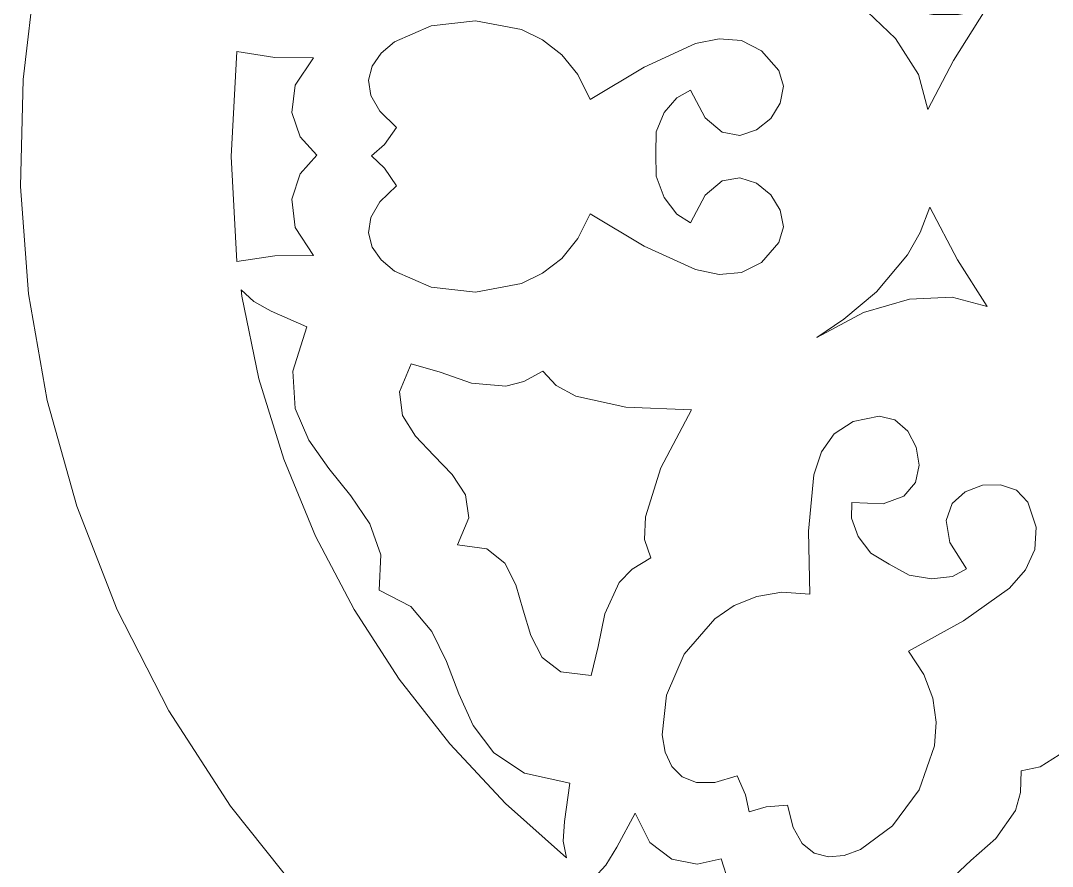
# Model space of a CAD drawing. Header units: millimetres. Extents: x -177 to 176, y -151 to 151.
# Drawn here: x -175.33 to -140.76, y -136.51 to -108.2 of the extents above; entities that cross this region are included whole.
import ezdxf

# ---------------------------------------------------------------- set-up
doc = ezdxf.new("R2010")
doc.units = ezdxf.units.MM
doc.header["$MEASUREMENT"] = 0
doc.layers.add('layer 1', color=7, linetype='Continuous')

msp = doc.modelspace()

# ---------------------------------------------------------------- linework, layer by layer
at = {"layer": 'layer 1', "color": 1, "lineweight": 9}
for points, knots in [([(-119.6894, -144.8774), (-119.6894, -144.8774), (-123.0697, -146.6079), (-123.0697, -146.6079), (-123.0697, -146.6079), (-123.0697, -146.6079), (-126.5404, -147.9629), (-126.5404, -147.9629), (-126.5404, -147.9629), (-126.5404, -147.9629), (-130.0762, -148.9488), (-130.0762, -148.9488), (-130.0762, -148.9488), (-130.0762, -148.9488), (-133.6514, -149.5725), (-133.6514, -149.5725), (-133.6514, -149.5725), (-133.6514, -149.5725), (-137.2407, -149.8411), (-137.2407, -149.8411), (-137.2407, -149.8411), (-137.2407, -149.8411), (-140.8183, -149.7614), (-140.8183, -149.7614), (-140.8183, -149.7614), (-140.8183, -149.7614), (-144.3591, -149.3399), (-144.3591, -149.3399), (-144.3591, -149.3399), (-144.3591, -149.3399), (-147.8375, -148.5835), (-147.8375, -148.5835), (-147.8375, -148.5835), (-147.8375, -148.5835), (-151.2281, -147.4994), (-151.2281, -147.4994), (-151.2281, -147.4994), (-151.2281, -147.4994), (-154.5052, -146.0941), (-154.5052, -146.0941), (-154.5052, -146.0941), (-154.5052, -146.0941), (-157.6436, -144.3744), (-157.6436, -144.3744), (-157.6436, -144.3744), (-157.6436, -144.3744), (-160.6177, -142.3472), (-160.6177, -142.3472), (-160.6177, -142.3472), (-160.6177, -142.3472), (-163.402, -140.0195), (-163.402, -140.0195), (-163.402, -140.0195), (-163.402, -140.0195), (-165.9714, -137.3979), (-165.9714, -137.3979), (-165.9714, -137.3979), (-165.9714, -137.3979), (-168.2997, -134.4892), (-168.2997, -134.4892), (-168.2997, -134.4892), (-168.2997, -134.4892), (-170.3619, -131.3004), (-170.3619, -131.3004), (-170.3619, -131.3004), (-170.3619, -131.3004), (-172.0925, -127.92), (-172.0925, -127.92), (-172.0925, -127.92), (-172.0925, -127.92), (-173.4473, -124.4491), (-173.4473, -124.4491), (-173.4473, -124.4491), (-173.4473, -124.4491), (-174.4333, -120.9133), (-174.4333, -120.9133), (-174.4333, -120.9133), (-174.4333, -120.9133), (-175.0571, -117.3383), (-175.0571, -117.3383), (-175.0571, -117.3383), (-175.0571, -117.3383), (-175.3258, -113.749), (-175.3258, -113.749), (-175.3258, -113.749), (-175.3258, -113.749), (-175.2459, -110.1712), (-175.2459, -110.1712), (-175.2459, -110.1712), (-175.2459, -110.1712), (-174.8244, -106.6304), (-174.8244, -106.6304), (-174.8244, -106.6304), (-174.8244, -106.6304), (-174.0683, -103.1522), (-174.0683, -103.1522), (-174.0683, -103.1522), (-174.0683, -103.1522), (-172.984, -99.7615), (-172.984, -99.7615), (-172.984, -99.7615), (-172.984, -99.7615), (-171.5786, -96.4844), (-171.5786, -96.4844), (-171.5786, -96.4844), (-171.5786, -96.4844), (-169.8591, -93.346), (-169.8591, -93.346), (-169.8591, -93.346), (-169.8591, -93.346), (-167.8317, -90.372), (-167.8317, -90.372), (-167.8317, -90.372), (-167.8317, -90.372), (-165.5041, -87.5876), (-165.5041, -87.5876), (-165.5041, -87.5876), (-165.5041, -87.5876), (-162.8824, -85.0184), (-162.8824, -85.0184), (-162.8824, -85.0184), (-162.8824, -85.0184), (-159.9738, -82.69), (-159.9738, -82.69), (-159.9738, -82.69), (-159.9738, -82.69), (-156.7848, -80.6279), (-156.7848, -80.6279), (-156.7848, -80.6279), (-156.7848, -80.6279), (-153.4044, -78.8973), (-153.4044, -78.8973), (-153.4044, -78.8973), (-153.4044, -78.8973), (-149.9338, -77.5423), (-149.9338, -77.5423), (-149.9338, -77.5423), (-149.9338, -77.5423), (-146.398, -76.5565), (-146.398, -76.5565), (-146.398, -76.5565), (-146.398, -76.5565), (-142.8228, -75.9325), (-142.8228, -75.9325), (-142.8228, -75.9325), (-142.8228, -75.9325), (-139.2336, -75.6639), (-139.2336, -75.6639), (-139.2336, -75.6639), (-139.2336, -75.6639), (-135.656, -75.7439), (-135.656, -75.7439), (-135.656, -75.7439), (-135.656, -75.7439), (-132.115, -76.1652), (-132.115, -76.1652), (-132.115, -76.1652), (-132.115, -76.1652), (-128.6367, -76.9214), (-128.6367, -76.9214), (-128.6367, -76.9214), (-128.6367, -76.9214), (-125.2461, -78.0057), (-125.2461, -78.0057), (-125.2461, -78.0057), (-125.2461, -78.0057), (-121.969, -79.4112), (-121.969, -79.4112), (-121.969, -79.4112), (-121.969, -79.4112), (-118.8306, -81.1306), (-118.8306, -81.1306), (-118.8306, -81.1306), (-118.8306, -81.1306), (-115.8564, -83.1578), (-115.8564, -83.1578), (-115.8564, -83.1578), (-115.8564, -83.1578), (-113.0723, -85.4857), (-113.0723, -85.4857), (-113.0723, -85.4857), (-113.0723, -85.4857), (-110.5031, -88.1072), (-110.5031, -88.1072), (-110.5031, -88.1072), (-110.5031, -88.1072), (-108.1744, -91.016), (-108.1744, -91.016), (-108.1744, -91.016), (-108.1744, -91.016), (-106.1122, -94.2048), (-106.1122, -94.2048), (-106.1122, -94.2048), (-106.1122, -94.2048), (-104.3816, -97.5852), (-104.3816, -97.5852), (-104.3816, -97.5852), (-104.3816, -97.5852), (-103.0269, -101.0559), (-103.0269, -101.0559), (-103.0269, -101.0559), (-103.0269, -101.0559), (-102.0408, -104.5917), (-102.0408, -104.5917), (-102.0408, -104.5917), (-102.0408, -104.5917), (-101.4171, -108.1669), (-101.4171, -108.1669), (-101.4171, -108.1669), (-101.4171, -108.1669), (-101.1485, -111.7559), (-101.1485, -111.7559), (-101.1485, -111.7559), (-101.1485, -111.7559), (-101.2283, -115.3338), (-101.2283, -115.3338), (-101.2283, -115.3338), (-101.2283, -115.3338), (-101.6498, -118.8746), (-101.6498, -118.8746), (-101.6498, -118.8746), (-101.6498, -118.8746), (-102.406, -122.3528), (-102.406, -122.3528), (-102.406, -122.3528), (-102.406, -122.3528), (-103.4902, -125.7435), (-103.4902, -125.7435), (-103.4902, -125.7435), (-103.4902, -125.7435), (-104.8955, -129.0206), (-104.8955, -129.0206), (-104.8955, -129.0206), (-104.8955, -129.0206), (-106.6151, -132.1592), (-106.6151, -132.1592), (-106.6151, -132.1592), (-106.6151, -132.1592), (-108.6423, -135.1332), (-108.6423, -135.1332), (-108.6423, -135.1332), (-108.6423, -135.1332), (-110.9702, -137.9176), (-110.9702, -137.9176), (-110.9702, -137.9176), (-110.9702, -137.9176), (-113.5919, -140.4867), (-113.5919, -140.4867), (-113.5919, -140.4867), (-113.5919, -140.4867), (-116.5005, -142.8151), (-116.5005, -142.8151), (-116.5005, -142.8151), (-116.5005, -142.8151), (-119.6894, -144.8774), (-119.6894, -144.8774), (-119.6894, -144.8774), (-119.6894, -144.8774), (-119.6894, -144.8774), (-119.6894, -144.8774)], [0, 0, 0, 0, 0.0151515, 0.0151515, 0.0151515, 0.0151515, 0.030303, 0.030303, 0.030303, 0.030303, 0.0454545, 0.0454545, 0.0454545, 0.0454545, 0.0606061, 0.0606061, 0.0606061, 0.0606061, 0.0757576, 0.0757576, 0.0757576, 0.0757576, 0.0909091, 0.0909091, 0.0909091, 0.0909091, 0.1060606, 0.1060606, 0.1060606, 0.1060606, 0.1212121, 0.1212121, 0.1212121, 0.1212121, 0.1363636, 0.1363636, 0.1363636, 0.1363636, 0.1515152, 0.1515152, 0.1515152, 0.1515152, 0.1666667, 0.1666667, 0.1666667, 0.1666667, 0.1818182, 0.1818182, 0.1818182, 0.1818182, 0.1969697, 0.1969697, 0.1969697, 0.1969697, 0.2121212, 0.2121212, 0.2121212, 0.2121212, 0.2272727, 0.2272727, 0.2272727, 0.2272727, 0.2424242, 0.2424242, 0.2424242, 0.2424242, 0.2575758, 0.2575758, 0.2575758, 0.2575758, 0.2727273, 0.2727273, 0.2727273, 0.2727273, 0.2878788, 0.2878788, 0.2878788, 0.2878788, 0.3030303, 0.3030303, 0.3030303, 0.3030303, 0.3181818, 0.3181818, 0.3181818, 0.3181818, 0.3333333, 0.3333333, 0.3333333, 0.3333333, 0.3484848, 0.3484848, 0.3484848, 0.3484848, 0.3636364, 0.3636364, 0.3636364, 0.3636364, 0.3787879, 0.3787879, 0.3787879, 0.3787879, 0.3939394, 0.3939394, 0.3939394, 0.3939394, 0.4090909, 0.4090909, 0.4090909, 0.4090909, 0.4242424, 0.4242424, 0.4242424, 0.4242424, 0.4393939, 0.4393939, 0.4393939, 0.4393939, 0.4545455, 0.4545455, 0.4545455, 0.4545455, 0.469697, 0.469697, 0.469697, 0.469697, 0.4848485, 0.4848485, 0.4848485, 0.4848485, 0.5, 0.5, 0.5, 0.5, 0.5151515, 0.5151515, 0.5151515, 0.5151515, 0.530303, 0.530303, 0.530303, 0.530303, 0.5454545, 0.5454545, 0.5454545, 0.5454545, 0.5606061, 0.5606061, 0.5606061, 0.5606061, 0.5757576, 0.5757576, 0.5757576, 0.5757576, 0.5909091, 0.5909091, 0.5909091, 0.5909091, 0.6060606, 0.6060606, 0.6060606, 0.6060606, 0.6212121, 0.6212121, 0.6212121, 0.6212121, 0.6363636, 0.6363636, 0.6363636, 0.6363636, 0.6515152, 0.6515152, 0.6515152, 0.6515152, 0.6666667, 0.6666667, 0.6666667, 0.6666667, 0.6818182, 0.6818182, 0.6818182, 0.6818182, 0.6969697, 0.6969697, 0.6969697, 0.6969697, 0.7121212, 0.7121212, 0.7121212, 0.7121212, 0.7272727, 0.7272727, 0.7272727, 0.7272727, 0.7424242, 0.7424242, 0.7424242, 0.7424242, 0.7575758, 0.7575758, 0.7575758, 0.7575758, 0.7727273, 0.7727273, 0.7727273, 0.7727273, 0.7878788, 0.7878788, 0.7878788, 0.7878788, 0.8030303, 0.8030303, 0.8030303, 0.8030303, 0.8181818, 0.8181818, 0.8181818, 0.8181818, 0.8333333, 0.8333333, 0.8333333, 0.8333333, 0.8484848, 0.8484848, 0.8484848, 0.8484848, 0.8636364, 0.8636364, 0.8636364, 0.8636364, 0.8787879, 0.8787879, 0.8787879, 0.8787879, 0.8939394, 0.8939394, 0.8939394, 0.8939394, 0.9090909, 0.9090909, 0.9090909, 0.9090909, 0.9242424, 0.9242424, 0.9242424, 0.9242424, 0.9393939, 0.9393939, 0.9393939, 0.9393939, 0.9545455, 0.9545455, 0.9545455, 0.9545455, 0.969697, 0.969697, 0.969697, 0.969697, 1, 1, 1, 1]), ([(-144.0726, -109.5312), (-144.0726, -109.5312), (-143.013, -107.8425), (-143.013, -107.8425), (-143.013, -107.8425), (-143.013, -107.8425), (-143.9057, -107.9874), (-143.9057, -107.9874), (-143.9057, -107.9874), (-143.9057, -107.9874), (-144.7706, -107.9956), (-144.7706, -107.9956), (-144.7706, -107.9956), (-144.7706, -107.9956), (-146.3681, -107.7143), (-146.3681, -107.7143), (-146.3681, -107.7143), (-146.3681, -107.7143), (-147.7061, -107.2249), (-147.7061, -107.2249), (-147.7061, -107.2249), (-147.7061, -107.2249), (-148.6847, -106.7528), (-148.6847, -106.7528), (-148.6847, -106.7528), (-148.6847, -106.7528), (-147.1845, -107.6799), (-147.1845, -107.6799), (-147.1845, -107.6799), (-147.1845, -107.6799), (-146.018, -108.7943), (-146.018, -108.7943), (-146.018, -108.7943), (-146.018, -108.7943), (-145.2479, -109.9933), (-145.2479, -109.9933), (-145.2479, -109.9933), (-145.2479, -109.9933), (-144.9365, -111.1737), (-144.9365, -111.1737), (-144.9365, -111.1737), (-144.9365, -111.1737), (-144.0726, -109.5312), (-144.0726, -109.5312), (-144.0726, -109.5312), (-144.0726, -109.5312), (-144.0726, -109.5312), (-144.0726, -109.5312)], [0, 0, 0, 0, 0.0769231, 0.0769231, 0.0769231, 0.0769231, 0.1538462, 0.1538462, 0.1538462, 0.1538462, 0.2307692, 0.2307692, 0.2307692, 0.2307692, 0.3076923, 0.3076923, 0.3076923, 0.3076923, 0.3846154, 0.3846154, 0.3846154, 0.3846154, 0.4615385, 0.4615385, 0.4615385, 0.4615385, 0.5384615, 0.5384615, 0.5384615, 0.5384615, 0.6153846, 0.6153846, 0.6153846, 0.6153846, 0.6923077, 0.6923077, 0.6923077, 0.6923077, 0.7692308, 0.7692308, 0.7692308, 0.7692308, 0.8461538, 0.8461538, 0.8461538, 0.8461538, 1, 1, 1, 1]), ([(-154.042, -112.6438), (-154.042, -112.6438), (-154.0306, -111.9182), (-154.0306, -111.9182), (-154.0306, -111.9182), (-154.0306, -111.9182), (-153.7617, -111.2713), (-153.7617, -111.2713), (-153.7617, -111.2713), (-153.7617, -111.2713), (-153.3422, -110.7817), (-153.3422, -110.7817), (-153.3422, -110.7817), (-153.3422, -110.7817), (-152.8794, -110.5278), (-152.8794, -110.5278), (-152.8794, -110.5278), (-152.8794, -110.5278), (-152.3964, -111.4535), (-152.3964, -111.4535), (-152.3964, -111.4535), (-152.3964, -111.4535), (-151.8278, -111.9292), (-151.8278, -111.9292), (-151.8278, -111.9292), (-151.8278, -111.9292), (-151.2326, -112.0364), (-151.2326, -112.0364), (-151.2326, -112.0364), (-151.2326, -112.0364), (-150.6697, -111.8552), (-150.6697, -111.8552), (-150.6697, -111.8552), (-150.6697, -111.8552), (-150.1982, -111.4673), (-150.1982, -111.4673), (-150.1982, -111.4673), (-150.1982, -111.4673), (-149.8769, -110.9527), (-149.8769, -110.9527), (-149.8769, -110.9527), (-149.8769, -110.9527), (-149.7648, -110.3928), (-149.7648, -110.3928), (-149.7648, -110.3928), (-149.7648, -110.3928), (-149.9207, -109.8677), (-149.9207, -109.8677), (-149.9207, -109.8677), (-149.9207, -109.8677), (-150.5097, -109.2033), (-150.5097, -109.2033), (-150.5097, -109.2033), (-150.5097, -109.2033), (-151.181, -108.8644), (-151.181, -108.8644), (-151.181, -108.8644), (-151.181, -108.8644), (-151.9223, -108.8002), (-151.9223, -108.8002), (-151.9223, -108.8002), (-151.9223, -108.8002), (-152.7209, -108.9605), (-152.7209, -108.9605), (-152.7209, -108.9605), (-152.7209, -108.9605), (-154.4408, -109.7514), (-154.4408, -109.7514), (-154.4408, -109.7514), (-154.4408, -109.7514), (-156.2418, -110.8338), (-156.2418, -110.8338), (-156.2418, -110.8338), (-156.2418, -110.8338), (-156.6568, -109.9983), (-156.6568, -109.9983), (-156.6568, -109.9983), (-156.6568, -109.9983), (-157.1984, -109.3374), (-157.1984, -109.3374), (-157.1984, -109.3374), (-157.1984, -109.3374), (-157.8391, -108.8389), (-157.8391, -108.8389), (-157.8391, -108.8389), (-157.8391, -108.8389), (-158.5516, -108.4912), (-158.5516, -108.4912), (-158.5516, -108.4912), (-158.5516, -108.4912), (-160.0825, -108.2006), (-160.0825, -108.2006), (-160.0825, -108.2006), (-160.0825, -108.2006), (-161.5721, -108.371), (-161.5721, -108.371), (-161.5721, -108.371), (-161.5721, -108.371), (-162.8007, -108.9077), (-162.8007, -108.9077), (-162.8007, -108.9077), (-162.8007, -108.9077), (-163.2486, -109.2836), (-163.2486, -109.2836), (-163.2486, -109.2836), (-163.2486, -109.2836), (-163.5493, -109.7157), (-163.5493, -109.7157), (-163.5493, -109.7157), (-163.5493, -109.7157), (-163.6751, -110.192), (-163.6751, -110.192), (-163.6751, -110.192), (-163.6751, -110.192), (-163.5987, -110.7006), (-163.5987, -110.7006), (-163.5987, -110.7006), (-163.5987, -110.7006), (-163.2928, -111.2297), (-163.2928, -111.2297), (-163.2928, -111.2297), (-163.2928, -111.2297), (-162.7299, -111.7677), (-162.7299, -111.7677), (-162.7299, -111.7677), (-162.7299, -111.7677), (-163.1359, -112.3367), (-163.1359, -112.3367), (-163.1359, -112.3367), (-163.1359, -112.3367), (-163.5728, -112.722), (-163.5728, -112.722), (-163.5728, -112.722), (-163.5728, -112.722), (-163.1359, -113.1309), (-163.1359, -113.1309), (-163.1359, -113.1309), (-163.1359, -113.1309), (-162.73, -113.7236), (-162.73, -113.7236), (-162.73, -113.7236), (-162.73, -113.7236), (-163.293, -114.2616), (-163.293, -114.2616), (-163.293, -114.2616), (-163.293, -114.2616), (-163.599, -114.7906), (-163.599, -114.7906), (-163.599, -114.7906), (-163.599, -114.7906), (-163.6751, -115.2993), (-163.6751, -115.2993), (-163.6751, -115.2993), (-163.6751, -115.2993), (-163.5494, -115.7758), (-163.5494, -115.7758), (-163.5494, -115.7758), (-163.5494, -115.7758), (-163.2489, -116.2077), (-163.2489, -116.2077), (-163.2489, -116.2077), (-163.2489, -116.2077), (-162.8007, -116.5838), (-162.8007, -116.5838), (-162.8007, -116.5838), (-162.8007, -116.5838), (-161.5721, -117.1203), (-161.5721, -117.1203), (-161.5721, -117.1203), (-161.5721, -117.1203), (-160.0827, -117.2905), (-160.0827, -117.2905), (-160.0827, -117.2905), (-160.0827, -117.2905), (-158.5516, -116.9999), (-158.5516, -116.9999), (-158.5516, -116.9999), (-158.5516, -116.9999), (-157.8391, -116.6522), (-157.8391, -116.6522), (-157.8391, -116.6522), (-157.8391, -116.6522), (-157.1984, -116.1538), (-157.1984, -116.1538), (-157.1984, -116.1538), (-157.1984, -116.1538), (-156.6568, -115.4927), (-156.6568, -115.4927), (-156.6568, -115.4927), (-156.6568, -115.4927), (-156.2418, -114.6574), (-156.2418, -114.6574), (-156.2418, -114.6574), (-156.2418, -114.6574), (-154.4408, -115.7397), (-154.4408, -115.7397), (-154.4408, -115.7397), (-154.4408, -115.7397), (-152.7209, -116.5308), (-152.7209, -116.5308), (-152.7209, -116.5308), (-152.7209, -116.5308), (-151.9223, -116.6909), (-151.9223, -116.6909), (-151.9223, -116.6909), (-151.9223, -116.6909), (-151.181, -116.6267), (-151.181, -116.6267), (-151.181, -116.6267), (-151.181, -116.6267), (-150.5097, -116.2878), (-150.5097, -116.2878), (-150.5097, -116.2878), (-150.5097, -116.2878), (-149.9207, -115.6237), (-149.9207, -115.6237), (-149.9207, -115.6237), (-149.9207, -115.6237), (-149.7648, -115.0986), (-149.7648, -115.0986), (-149.7648, -115.0986), (-149.7648, -115.0986), (-149.8769, -114.5383), (-149.8769, -114.5383), (-149.8769, -114.5383), (-149.8769, -114.5383), (-150.1982, -114.0238), (-150.1982, -114.0238), (-150.1982, -114.0238), (-150.1982, -114.0238), (-150.6697, -113.6357), (-150.6697, -113.6357), (-150.6697, -113.6357), (-150.6697, -113.6357), (-151.2326, -113.4548), (-151.2326, -113.4548), (-151.2326, -113.4548), (-151.2326, -113.4548), (-151.8278, -113.5618), (-151.8278, -113.5618), (-151.8278, -113.5618), (-151.8278, -113.5618), (-152.3964, -114.0377), (-152.3964, -114.0377), (-152.3964, -114.0377), (-152.3964, -114.0377), (-152.8794, -114.9631), (-152.8794, -114.9631), (-152.8794, -114.9631), (-152.8794, -114.9631), (-153.3422, -114.6776), (-153.3422, -114.6776), (-153.3422, -114.6776), (-153.3422, -114.6776), (-153.7617, -114.1182), (-153.7617, -114.1182), (-153.7617, -114.1182), (-153.7617, -114.1182), (-154.0306, -113.4012), (-154.0306, -113.4012), (-154.0306, -113.4012), (-154.0306, -113.4012), (-154.042, -112.6438), (-154.042, -112.6438), (-154.042, -112.6438), (-154.042, -112.6438), (-154.042, -112.6438), (-154.042, -112.6438)], [0, 0, 0, 0, 0.0147059, 0.0147059, 0.0147059, 0.0147059, 0.0294118, 0.0294118, 0.0294118, 0.0294118, 0.0441176, 0.0441176, 0.0441176, 0.0441176, 0.0588235, 0.0588235, 0.0588235, 0.0588235, 0.0735294, 0.0735294, 0.0735294, 0.0735294, 0.0882353, 0.0882353, 0.0882353, 0.0882353, 0.1029412, 0.1029412, 0.1029412, 0.1029412, 0.1176471, 0.1176471, 0.1176471, 0.1176471, 0.1323529, 0.1323529, 0.1323529, 0.1323529, 0.1470588, 0.1470588, 0.1470588, 0.1470588, 0.1617647, 0.1617647, 0.1617647, 0.1617647, 0.1764706, 0.1764706, 0.1764706, 0.1764706, 0.1911765, 0.1911765, 0.1911765, 0.1911765, 0.2058824, 0.2058824, 0.2058824, 0.2058824, 0.2205882, 0.2205882, 0.2205882, 0.2205882, 0.2352941, 0.2352941, 0.2352941, 0.2352941, 0.25, 0.25, 0.25, 0.25, 0.2647059, 0.2647059, 0.2647059, 0.2647059, 0.2794118, 0.2794118, 0.2794118, 0.2794118, 0.2941176, 0.2941176, 0.2941176, 0.2941176, 0.3088235, 0.3088235, 0.3088235, 0.3088235, 0.3235294, 0.3235294, 0.3235294, 0.3235294, 0.3382353, 0.3382353, 0.3382353, 0.3382353, 0.3529412, 0.3529412, 0.3529412, 0.3529412, 0.3676471, 0.3676471, 0.3676471, 0.3676471, 0.3823529, 0.3823529, 0.3823529, 0.3823529, 0.3970588, 0.3970588, 0.3970588, 0.3970588, 0.4117647, 0.4117647, 0.4117647, 0.4117647, 0.4264706, 0.4264706, 0.4264706, 0.4264706, 0.4411765, 0.4411765, 0.4411765, 0.4411765, 0.4558824, 0.4558824, 0.4558824, 0.4558824, 0.4705882, 0.4705882, 0.4705882, 0.4705882, 0.4852941, 0.4852941, 0.4852941, 0.4852941, 0.5, 0.5, 0.5, 0.5, 0.5147059, 0.5147059, 0.5147059, 0.5147059, 0.5294118, 0.5294118, 0.5294118, 0.5294118, 0.5441176, 0.5441176, 0.5441176, 0.5441176, 0.5588235, 0.5588235, 0.5588235, 0.5588235, 0.5735294, 0.5735294, 0.5735294, 0.5735294, 0.5882353, 0.5882353, 0.5882353, 0.5882353, 0.6029412, 0.6029412, 0.6029412, 0.6029412, 0.6176471, 0.6176471, 0.6176471, 0.6176471, 0.6323529, 0.6323529, 0.6323529, 0.6323529, 0.6470588, 0.6470588, 0.6470588, 0.6470588, 0.6617647, 0.6617647, 0.6617647, 0.6617647, 0.6764706, 0.6764706, 0.6764706, 0.6764706, 0.6911765, 0.6911765, 0.6911765, 0.6911765, 0.7058824, 0.7058824, 0.7058824, 0.7058824, 0.7205882, 0.7205882, 0.7205882, 0.7205882, 0.7352941, 0.7352941, 0.7352941, 0.7352941, 0.75, 0.75, 0.75, 0.75, 0.7647059, 0.7647059, 0.7647059, 0.7647059, 0.7794118, 0.7794118, 0.7794118, 0.7794118, 0.7941176, 0.7941176, 0.7941176, 0.7941176, 0.8088235, 0.8088235, 0.8088235, 0.8088235, 0.8235294, 0.8235294, 0.8235294, 0.8235294, 0.8382353, 0.8382353, 0.8382353, 0.8382353, 0.8529412, 0.8529412, 0.8529412, 0.8529412, 0.8676471, 0.8676471, 0.8676471, 0.8676471, 0.8823529, 0.8823529, 0.8823529, 0.8823529, 0.8970588, 0.8970588, 0.8970588, 0.8970588, 0.9117647, 0.9117647, 0.9117647, 0.9117647, 0.9264706, 0.9264706, 0.9264706, 0.9264706, 0.9411765, 0.9411765, 0.9411765, 0.9411765, 0.9558824, 0.9558824, 0.9558824, 0.9558824, 0.9705882, 0.9705882, 0.9705882, 0.9705882, 1, 1, 1, 1]), ([(-165.4036, -112.6983), (-165.4036, -112.6983), (-165.9649, -112.0884), (-165.9649, -112.0884), (-165.9649, -112.0884), (-165.9649, -112.0884), (-166.2396, -111.2701), (-166.2396, -111.2701), (-166.2396, -111.2701), (-166.2396, -111.2701), (-166.1245, -110.3507), (-166.1245, -110.3507), (-166.1245, -110.3507), (-166.1245, -110.3507), (-165.5174, -109.4378), (-165.5174, -109.4378), (-165.5174, -109.4378), (-165.5174, -109.4378), (-166.8111, -109.4254), (-166.8111, -109.4254), (-166.8111, -109.4254), (-166.8111, -109.4254), (-168.0866, -109.2302), (-168.0866, -109.2302), (-168.0866, -109.2302), (-168.0866, -109.2302), (-168.2754, -112.7454), (-168.2754, -112.7454), (-168.2754, -112.7454), (-168.2754, -112.7454), (-168.0866, -116.2609), (-168.0866, -116.2609), (-168.0866, -116.2609), (-168.0866, -116.2609), (-166.8113, -116.0659), (-166.8113, -116.0659), (-166.8113, -116.0659), (-166.8113, -116.0659), (-165.5174, -116.0533), (-165.5174, -116.0533), (-165.5174, -116.0533), (-165.5174, -116.0533), (-166.1245, -115.1257), (-166.1245, -115.1257), (-166.1245, -115.1257), (-166.1245, -115.1257), (-166.2396, -114.174), (-166.2396, -114.174), (-166.2396, -114.174), (-166.2396, -114.174), (-165.9649, -113.3232), (-165.9649, -113.3232), (-165.9649, -113.3232), (-165.9649, -113.3232), (-165.4036, -112.6983), (-165.4036, -112.6983), (-165.4036, -112.6983), (-165.4036, -112.6983), (-165.4036, -112.6983), (-165.4036, -112.6983)], [0, 0, 0, 0, 0.0625, 0.0625, 0.0625, 0.0625, 0.125, 0.125, 0.125, 0.125, 0.1875, 0.1875, 0.1875, 0.1875, 0.25, 0.25, 0.25, 0.25, 0.3125, 0.3125, 0.3125, 0.3125, 0.375, 0.375, 0.375, 0.375, 0.4375, 0.4375, 0.4375, 0.4375, 0.5, 0.5, 0.5, 0.5, 0.5625, 0.5625, 0.5625, 0.5625, 0.625, 0.625, 0.625, 0.625, 0.6875, 0.6875, 0.6875, 0.6875, 0.75, 0.75, 0.75, 0.75, 0.8125, 0.8125, 0.8125, 0.8125, 0.875, 0.875, 0.875, 0.875, 1, 1, 1, 1]), ([(-143.9345, -116.199), (-143.9345, -116.199), (-144.8673, -114.4373), (-144.8673, -114.4373), (-144.8673, -114.4373), (-144.8673, -114.4373), (-145.188, -115.2827), (-145.188, -115.2827), (-145.188, -115.2827), (-145.188, -115.2827), (-145.6135, -116.0357), (-145.6135, -116.0357), (-145.6135, -116.0357), (-145.6135, -116.0357), (-146.6557, -117.2786), (-146.6557, -117.2786), (-146.6557, -117.2786), (-146.6557, -117.2786), (-147.7486, -118.1924), (-147.7486, -118.1924), (-147.7486, -118.1924), (-147.7486, -118.1924), (-148.6467, -118.8043), (-148.6467, -118.8043), (-148.6467, -118.8043), (-148.6467, -118.8043), (-147.0935, -117.9683), (-147.0935, -117.9683), (-147.0935, -117.9683), (-147.0935, -117.9683), (-145.5452, -117.5154), (-145.5452, -117.5154), (-145.5452, -117.5154), (-145.5452, -117.5154), (-144.1219, -117.4481), (-144.1219, -117.4481), (-144.1219, -117.4481), (-144.1219, -117.4481), (-142.9439, -117.7685), (-142.9439, -117.7685), (-142.9439, -117.7685), (-142.9439, -117.7685), (-143.9345, -116.199), (-143.9345, -116.199), (-143.9345, -116.199), (-143.9345, -116.199), (-143.9345, -116.199), (-143.9345, -116.199)], [0, 0, 0, 0, 0.0769231, 0.0769231, 0.0769231, 0.0769231, 0.1538462, 0.1538462, 0.1538462, 0.1538462, 0.2307692, 0.2307692, 0.2307692, 0.2307692, 0.3076923, 0.3076923, 0.3076923, 0.3076923, 0.3846154, 0.3846154, 0.3846154, 0.3846154, 0.4615385, 0.4615385, 0.4615385, 0.4615385, 0.5384615, 0.5384615, 0.5384615, 0.5384615, 0.6153846, 0.6153846, 0.6153846, 0.6153846, 0.6923077, 0.6923077, 0.6923077, 0.6923077, 0.7692308, 0.7692308, 0.7692308, 0.7692308, 0.8461538, 0.8461538, 0.8461538, 0.8461538, 1, 1, 1, 1]), ([(-167.9135, -117.4171), (-167.9135, -117.4171), (-167.3404, -120.19), (-167.3404, -120.19), (-167.3404, -120.19), (-167.3404, -120.19), (-166.512, -122.8741), (-166.512, -122.8741), (-166.512, -122.8741), (-166.512, -122.8741), (-165.4435, -125.4537), (-165.4435, -125.4537), (-165.4435, -125.4537), (-165.4435, -125.4537), (-164.1504, -127.9126), (-164.1504, -127.9126), (-164.1504, -127.9126), (-164.1504, -127.9126), (-162.6481, -130.2343), (-162.6481, -130.2343), (-162.6481, -130.2343), (-162.6481, -130.2343), (-160.9518, -132.4036), (-160.9518, -132.4036), (-160.9518, -132.4036), (-160.9518, -132.4036), (-159.0774, -134.4036), (-159.0774, -134.4036), (-159.0774, -134.4036), (-159.0774, -134.4036), (-157.0399, -136.2186), (-157.0399, -136.2186), (-157.0399, -136.2186), (-157.0399, -136.2186), (-157.1537, -135.6627), (-157.1537, -135.6627), (-157.1537, -135.6627), (-157.1537, -135.6627), (-157.1061, -135.005), (-157.1061, -135.005), (-157.1061, -135.005), (-157.1061, -135.005), (-156.9231, -133.7161), (-156.9231, -133.7161), (-156.9231, -133.7161), (-156.9231, -133.7161), (-158.4416, -133.3829), (-158.4416, -133.3829), (-158.4416, -133.3829), (-158.4416, -133.3829), (-159.4748, -132.7048), (-159.4748, -132.7048), (-159.4748, -132.7048), (-159.4748, -132.7048), (-160.1627, -131.7865), (-160.1627, -131.7865), (-160.1627, -131.7865), (-160.1627, -131.7865), (-160.645, -130.7328), (-160.645, -130.7328), (-160.645, -130.7328), (-160.645, -130.7328), (-161.0612, -129.6487), (-161.0612, -129.6487), (-161.0612, -129.6487), (-161.0612, -129.6487), (-161.5513, -128.6395), (-161.5513, -128.6395), (-161.5513, -128.6395), (-161.5513, -128.6395), (-162.2553, -127.8098), (-162.2553, -127.8098), (-162.2553, -127.8098), (-162.2553, -127.8098), (-163.3125, -127.265), (-163.3125, -127.265), (-163.3125, -127.265), (-163.3125, -127.265), (-163.2571, -126.0746), (-163.2571, -126.0746), (-163.2571, -126.0746), (-163.2571, -126.0746), (-163.6273, -125.0438), (-163.6273, -125.0438), (-163.6273, -125.0438), (-163.6273, -125.0438), (-164.2615, -124.1058), (-164.2615, -124.1058), (-164.2615, -124.1058), (-164.2615, -124.1058), (-164.9981, -123.1928), (-164.9981, -123.1928), (-164.9981, -123.1928), (-164.9981, -123.1928), (-165.6754, -122.2381), (-165.6754, -122.2381), (-165.6754, -122.2381), (-165.6754, -122.2381), (-166.132, -121.1741), (-166.132, -121.1741), (-166.132, -121.1741), (-166.132, -121.1741), (-166.2066, -119.934), (-166.2066, -119.934), (-166.2066, -119.934), (-166.2066, -119.934), (-165.7372, -118.4501), (-165.7372, -118.4501), (-165.7372, -118.4501), (-165.7372, -118.4501), (-166.9318, -117.9178), (-166.9318, -117.9178), (-166.9318, -117.9178), (-166.9318, -117.9178), (-167.5166, -117.598), (-167.5166, -117.598), (-167.5166, -117.598), (-167.5166, -117.598), (-167.9371, -117.2068), (-167.9371, -117.2068), (-167.9371, -117.2068), (-167.9371, -117.2068), (-167.9135, -117.4171), (-167.9135, -117.4171), (-167.9135, -117.4171), (-167.9135, -117.4171), (-167.9135, -117.4171), (-167.9135, -117.4171)], [0, 0, 0, 0, 0.030303, 0.030303, 0.030303, 0.030303, 0.0606061, 0.0606061, 0.0606061, 0.0606061, 0.0909091, 0.0909091, 0.0909091, 0.0909091, 0.1212121, 0.1212121, 0.1212121, 0.1212121, 0.1515152, 0.1515152, 0.1515152, 0.1515152, 0.1818182, 0.1818182, 0.1818182, 0.1818182, 0.2121212, 0.2121212, 0.2121212, 0.2121212, 0.2424242, 0.2424242, 0.2424242, 0.2424242, 0.2727273, 0.2727273, 0.2727273, 0.2727273, 0.3030303, 0.3030303, 0.3030303, 0.3030303, 0.3333333, 0.3333333, 0.3333333, 0.3333333, 0.3636364, 0.3636364, 0.3636364, 0.3636364, 0.3939394, 0.3939394, 0.3939394, 0.3939394, 0.4242424, 0.4242424, 0.4242424, 0.4242424, 0.4545455, 0.4545455, 0.4545455, 0.4545455, 0.4848485, 0.4848485, 0.4848485, 0.4848485, 0.5151515, 0.5151515, 0.5151515, 0.5151515, 0.5454545, 0.5454545, 0.5454545, 0.5454545, 0.5757576, 0.5757576, 0.5757576, 0.5757576, 0.6060606, 0.6060606, 0.6060606, 0.6060606, 0.6363636, 0.6363636, 0.6363636, 0.6363636, 0.6666667, 0.6666667, 0.6666667, 0.6666667, 0.6969697, 0.6969697, 0.6969697, 0.6969697, 0.7272727, 0.7272727, 0.7272727, 0.7272727, 0.7575758, 0.7575758, 0.7575758, 0.7575758, 0.7878788, 0.7878788, 0.7878788, 0.7878788, 0.8181818, 0.8181818, 0.8181818, 0.8181818, 0.8484848, 0.8484848, 0.8484848, 0.8484848, 0.8787879, 0.8787879, 0.8787879, 0.8787879, 0.9090909, 0.9090909, 0.9090909, 0.9090909, 0.9393939, 0.9393939, 0.9393939, 0.9393939, 1, 1, 1, 1]), ([(-160.6866, -125.7451), (-160.6866, -125.7451), (-160.3073, -124.8348), (-160.3073, -124.8348), (-160.3073, -124.8348), (-160.3073, -124.8348), (-160.4247, -124.0638), (-160.4247, -124.0638), (-160.4247, -124.0638), (-160.4247, -124.0638), (-160.8726, -123.3845), (-160.8726, -123.3845), (-160.8726, -123.3845), (-160.8726, -123.3845), (-161.484, -122.7485), (-161.484, -122.7485), (-161.484, -122.7485), (-161.484, -122.7485), (-162.0928, -122.1083), (-162.0928, -122.1083), (-162.0928, -122.1083), (-162.0928, -122.1083), (-162.5323, -121.416), (-162.5323, -121.416), (-162.5323, -121.416), (-162.5323, -121.416), (-162.636, -120.6235), (-162.636, -120.6235), (-162.636, -120.6235), (-162.636, -120.6235), (-162.2375, -119.683), (-162.2375, -119.683), (-162.2375, -119.683), (-162.2375, -119.683), (-161.2698, -119.9669), (-161.2698, -119.9669), (-161.2698, -119.9669), (-161.2698, -119.9669), (-160.2162, -120.3296), (-160.2162, -120.3296), (-160.2162, -120.3296), (-160.2162, -120.3296), (-159.0712, -120.4296), (-159.0712, -120.4296), (-159.0712, -120.4296), (-159.0712, -120.4296), (-158.4626, -120.2743), (-158.4626, -120.2743), (-158.4626, -120.2743), (-158.4626, -120.2743), (-157.829, -119.9258), (-157.829, -119.9258), (-157.829, -119.9258), (-157.829, -119.9258), (-157.3904, -120.4138), (-157.3904, -120.4138), (-157.3904, -120.4138), (-157.3904, -120.4138), (-156.721, -120.7636), (-156.721, -120.7636), (-156.721, -120.7636), (-156.721, -120.7636), (-155.046, -121.1378), (-155.046, -121.1378), (-155.046, -121.1378), (-155.046, -121.1378), (-152.8493, -121.2201), (-152.8493, -121.2201), (-152.8493, -121.2201), (-152.8493, -121.2201), (-153.8754, -123.165), (-153.8754, -123.165), (-153.8754, -123.165), (-153.8754, -123.165), (-154.3882, -124.8039), (-154.3882, -124.8039), (-154.3882, -124.8039), (-154.3882, -124.8039), (-154.42, -125.5589), (-154.42, -125.5589), (-154.42, -125.5589), (-154.42, -125.5589), (-154.2166, -126.1829), (-154.2166, -126.1829), (-154.2166, -126.1829), (-154.2166, -126.1829), (-154.8353, -126.5573), (-154.8353, -126.5573), (-154.8353, -126.5573), (-154.8353, -126.5573), (-155.2738, -127.0066), (-155.2738, -127.0066), (-155.2738, -127.0066), (-155.2738, -127.0066), (-155.7598, -128.048), (-155.7598, -128.048), (-155.7598, -128.048), (-155.7598, -128.048), (-155.9727, -129.1419), (-155.9727, -129.1419), (-155.9727, -129.1419), (-155.9727, -129.1419), (-156.2105, -130.1221), (-156.2105, -130.1221), (-156.2105, -130.1221), (-156.2105, -130.1221), (-157.2244, -129.9968), (-157.2244, -129.9968), (-157.2244, -129.9968), (-157.2244, -129.9968), (-157.8591, -129.5106), (-157.8591, -129.5106), (-157.8591, -129.5106), (-157.8591, -129.5106), (-158.239, -128.7834), (-158.239, -128.7834), (-158.239, -128.7834), (-158.239, -128.7834), (-158.4894, -127.9353), (-158.4894, -127.9353), (-158.4894, -127.9353), (-158.4894, -127.9353), (-158.7347, -127.0874), (-158.7347, -127.0874), (-158.7347, -127.0874), (-158.7347, -127.0874), (-159.0995, -126.3592), (-159.0995, -126.3592), (-159.0995, -126.3592), (-159.0995, -126.3592), (-159.7085, -125.8719), (-159.7085, -125.8719), (-159.7085, -125.8719), (-159.7085, -125.8719), (-160.6866, -125.7451), (-160.6866, -125.7451), (-160.6866, -125.7451), (-160.6866, -125.7451), (-160.6866, -125.7451), (-160.6866, -125.7451)], [0, 0, 0, 0, 0.0277778, 0.0277778, 0.0277778, 0.0277778, 0.0555556, 0.0555556, 0.0555556, 0.0555556, 0.0833333, 0.0833333, 0.0833333, 0.0833333, 0.1111111, 0.1111111, 0.1111111, 0.1111111, 0.1388889, 0.1388889, 0.1388889, 0.1388889, 0.1666667, 0.1666667, 0.1666667, 0.1666667, 0.1944444, 0.1944444, 0.1944444, 0.1944444, 0.2222222, 0.2222222, 0.2222222, 0.2222222, 0.25, 0.25, 0.25, 0.25, 0.2777778, 0.2777778, 0.2777778, 0.2777778, 0.3055556, 0.3055556, 0.3055556, 0.3055556, 0.3333333, 0.3333333, 0.3333333, 0.3333333, 0.3611111, 0.3611111, 0.3611111, 0.3611111, 0.3888889, 0.3888889, 0.3888889, 0.3888889, 0.4166667, 0.4166667, 0.4166667, 0.4166667, 0.4444444, 0.4444444, 0.4444444, 0.4444444, 0.4722222, 0.4722222, 0.4722222, 0.4722222, 0.5, 0.5, 0.5, 0.5, 0.5277778, 0.5277778, 0.5277778, 0.5277778, 0.5555556, 0.5555556, 0.5555556, 0.5555556, 0.5833333, 0.5833333, 0.5833333, 0.5833333, 0.6111111, 0.6111111, 0.6111111, 0.6111111, 0.6388889, 0.6388889, 0.6388889, 0.6388889, 0.6666667, 0.6666667, 0.6666667, 0.6666667, 0.6944444, 0.6944444, 0.6944444, 0.6944444, 0.7222222, 0.7222222, 0.7222222, 0.7222222, 0.75, 0.75, 0.75, 0.75, 0.7777778, 0.7777778, 0.7777778, 0.7777778, 0.8055556, 0.8055556, 0.8055556, 0.8055556, 0.8333333, 0.8333333, 0.8333333, 0.8333333, 0.8611111, 0.8611111, 0.8611111, 0.8611111, 0.8888889, 0.8888889, 0.8888889, 0.8888889, 0.9166667, 0.9166667, 0.9166667, 0.9166667, 0.9444444, 0.9444444, 0.9444444, 0.9444444, 1, 1, 1, 1]), ([(-146.2235, -126.3892), (-146.2235, -126.3892), (-146.8463, -126.0164), (-146.8463, -126.0164), (-146.8463, -126.0164), (-146.8463, -126.0164), (-147.2722, -125.46), (-147.2722, -125.46), (-147.2722, -125.46), (-147.2722, -125.46), (-147.4865, -124.8521), (-147.4865, -124.8521), (-147.4865, -124.8521), (-147.4865, -124.8521), (-147.4748, -124.3243), (-147.4748, -124.3243), (-147.4748, -124.3243), (-147.4748, -124.3243), (-146.4318, -124.3688), (-146.4318, -124.3688), (-146.4318, -124.3688), (-146.4318, -124.3688), (-145.7353, -124.1144), (-145.7353, -124.1144), (-145.7353, -124.1144), (-145.7353, -124.1144), (-145.3449, -123.6524), (-145.3449, -123.6524), (-145.3449, -123.6524), (-145.3449, -123.6524), (-145.2201, -123.0745), (-145.2201, -123.0745), (-145.2201, -123.0745), (-145.2201, -123.0745), (-145.3205, -122.4722), (-145.3205, -122.4722), (-145.3205, -122.4722), (-145.3205, -122.4722), (-145.6055, -121.9367), (-145.6055, -121.9367), (-145.6055, -121.9367), (-145.6055, -121.9367), (-146.0347, -121.5593), (-146.0347, -121.5593), (-146.0347, -121.5593), (-146.0347, -121.5593), (-146.5673, -121.4319), (-146.5673, -121.4319), (-146.5673, -121.4319), (-146.5673, -121.4319), (-147.437, -121.6099), (-147.437, -121.6099), (-147.437, -121.6099), (-147.437, -121.6099), (-148.0662, -122.0217), (-148.0662, -122.0217), (-148.0662, -122.0217), (-148.0662, -122.0217), (-148.4923, -122.6315), (-148.4923, -122.6315), (-148.4923, -122.6315), (-148.4923, -122.6315), (-148.7529, -123.4033), (-148.7529, -123.4033), (-148.7529, -123.4033), (-148.7529, -123.4033), (-148.9278, -125.2883), (-148.9278, -125.2883), (-148.9278, -125.2883), (-148.9278, -125.2883), (-148.8909, -127.3892), (-148.8909, -127.3892), (-148.8909, -127.3892), (-148.8909, -127.3892), (-149.822, -127.3308), (-149.822, -127.3308), (-149.822, -127.3308), (-149.822, -127.3308), (-150.6651, -127.4693), (-150.6651, -127.4693), (-150.6651, -127.4693), (-150.6651, -127.4693), (-151.4173, -127.775), (-151.4173, -127.775), (-151.4173, -127.775), (-151.4173, -127.775), (-152.0746, -128.2183), (-152.0746, -128.2183), (-152.0746, -128.2183), (-152.0746, -128.2183), (-153.0918, -129.399), (-153.0918, -129.399), (-153.0918, -129.399), (-153.0918, -129.399), (-153.689, -130.774), (-153.689, -130.774), (-153.689, -130.774), (-153.689, -130.774), (-153.8387, -132.1062), (-153.8387, -132.1062), (-153.8387, -132.1062), (-153.8387, -132.1062), (-153.7369, -132.6824), (-153.7369, -132.6824), (-153.7369, -132.6824), (-153.7369, -132.6824), (-153.5131, -133.1588), (-153.5131, -133.1588), (-153.5131, -133.1588), (-153.5131, -133.1588), (-153.1636, -133.5057), (-153.1636, -133.5057), (-153.1636, -133.5057), (-153.1636, -133.5057), (-152.6849, -133.694), (-152.6849, -133.694), (-152.6849, -133.694), (-152.6849, -133.694), (-152.0736, -133.6937), (-152.0736, -133.6937), (-152.0736, -133.6937), (-152.0736, -133.6937), (-151.3262, -133.4751), (-151.3262, -133.4751), (-151.3262, -133.4751), (-151.3262, -133.4751), (-151.0365, -134.111), (-151.0365, -134.111), (-151.0365, -134.111), (-151.0365, -134.111), (-150.9213, -134.6822), (-150.9213, -134.6822), (-150.9213, -134.6822), (-150.9213, -134.6822), (-150.3487, -134.5083), (-150.3487, -134.5083), (-150.3487, -134.5083), (-150.3487, -134.5083), (-149.6324, -134.4531), (-149.6324, -134.4531), (-149.6324, -134.4531), (-149.6324, -134.4531), (-149.4481, -135.2096), (-149.4481, -135.2096), (-149.4481, -135.2096), (-149.4481, -135.2096), (-149.1429, -135.7391), (-149.1429, -135.7391), (-149.1429, -135.7391), (-149.1429, -135.7391), (-148.7405, -136.0596), (-148.7405, -136.0596), (-148.7405, -136.0596), (-148.7405, -136.0596), (-148.2651, -136.1886), (-148.2651, -136.1886), (-148.2651, -136.1886), (-148.2651, -136.1886), (-147.7407, -136.1444), (-147.7407, -136.1444), (-147.7407, -136.1444), (-147.7407, -136.1444), (-147.191, -135.9442), (-147.191, -135.9442), (-147.191, -135.9442), (-147.191, -135.9442), (-146.1119, -135.1487), (-146.1119, -135.1487), (-146.1119, -135.1487), (-146.1119, -135.1487), (-145.2198, -133.9439), (-145.2198, -133.9439), (-145.2198, -133.9439), (-145.2198, -133.9439), (-144.7059, -132.4728), (-144.7059, -132.4728), (-144.7059, -132.4728), (-144.7059, -132.4728), (-144.6509, -131.6818), (-144.6509, -131.6818), (-144.6509, -131.6818), (-144.6509, -131.6818), (-144.7621, -130.8777), (-144.7621, -130.8777), (-144.7621, -130.8777), (-144.7621, -130.8777), (-145.0636, -130.0781), (-145.0636, -130.0781), (-145.0636, -130.0781), (-145.0636, -130.0781), (-145.5797, -129.3009), (-145.5797, -129.3009), (-145.5797, -129.3009), (-145.5797, -129.3009), (-143.7419, -128.2825), (-143.7419, -128.2825), (-143.7419, -128.2825), (-143.7419, -128.2825), (-142.1969, -127.1885), (-142.1969, -127.1885), (-142.1969, -127.1885), (-142.1969, -127.1885), (-141.6589, -126.5769), (-141.6589, -126.5769), (-141.6589, -126.5769), (-141.6589, -126.5769), (-141.3438, -125.903), (-141.3438, -125.903), (-141.3438, -125.903), (-141.3438, -125.903), (-141.3017, -125.1522), (-141.3017, -125.1522), (-141.3017, -125.1522), (-141.3017, -125.1522), (-141.5825, -124.3099), (-141.5825, -124.3099), (-141.5825, -124.3099), (-141.5825, -124.3099), (-141.9593, -123.9125), (-141.9593, -123.9125), (-141.9593, -123.9125), (-141.9593, -123.9125), (-142.5003, -123.7293), (-142.5003, -123.7293), (-142.5003, -123.7293), (-142.5003, -123.7293), (-143.1065, -123.7504), (-143.1065, -123.7504), (-143.1065, -123.7504), (-143.1065, -123.7504), (-143.6786, -123.9646), (-143.6786, -123.9646), (-143.6786, -123.9646), (-143.6786, -123.9646), (-144.1166, -124.3616), (-144.1166, -124.3616), (-144.1166, -124.3616), (-144.1166, -124.3616), (-144.3213, -124.9307), (-144.3213, -124.9307), (-144.3213, -124.9307), (-144.3213, -124.9307), (-144.1936, -125.6611), (-144.1936, -125.6611), (-144.1936, -125.6611), (-144.1936, -125.6611), (-143.6335, -126.5421), (-143.6335, -126.5421), (-143.6335, -126.5421), (-143.6335, -126.5421), (-144.1124, -126.8001), (-144.1124, -126.8001), (-144.1124, -126.8001), (-144.1124, -126.8001), (-144.8066, -126.8836), (-144.8066, -126.8836), (-144.8066, -126.8836), (-144.8066, -126.8836), (-145.5617, -126.758), (-145.5617, -126.758), (-145.5617, -126.758), (-145.5617, -126.758), (-146.2235, -126.3892), (-146.2235, -126.3892), (-146.2235, -126.3892), (-146.2235, -126.3892), (-146.2235, -126.3892), (-146.2235, -126.3892)], [0, 0, 0, 0, 0.0147059, 0.0147059, 0.0147059, 0.0147059, 0.0294118, 0.0294118, 0.0294118, 0.0294118, 0.0441176, 0.0441176, 0.0441176, 0.0441176, 0.0588235, 0.0588235, 0.0588235, 0.0588235, 0.0735294, 0.0735294, 0.0735294, 0.0735294, 0.0882353, 0.0882353, 0.0882353, 0.0882353, 0.1029412, 0.1029412, 0.1029412, 0.1029412, 0.1176471, 0.1176471, 0.1176471, 0.1176471, 0.1323529, 0.1323529, 0.1323529, 0.1323529, 0.1470588, 0.1470588, 0.1470588, 0.1470588, 0.1617647, 0.1617647, 0.1617647, 0.1617647, 0.1764706, 0.1764706, 0.1764706, 0.1764706, 0.1911765, 0.1911765, 0.1911765, 0.1911765, 0.2058824, 0.2058824, 0.2058824, 0.2058824, 0.2205882, 0.2205882, 0.2205882, 0.2205882, 0.2352941, 0.2352941, 0.2352941, 0.2352941, 0.25, 0.25, 0.25, 0.25, 0.2647059, 0.2647059, 0.2647059, 0.2647059, 0.2794118, 0.2794118, 0.2794118, 0.2794118, 0.2941176, 0.2941176, 0.2941176, 0.2941176, 0.3088235, 0.3088235, 0.3088235, 0.3088235, 0.3235294, 0.3235294, 0.3235294, 0.3235294, 0.3382353, 0.3382353, 0.3382353, 0.3382353, 0.3529412, 0.3529412, 0.3529412, 0.3529412, 0.3676471, 0.3676471, 0.3676471, 0.3676471, 0.3823529, 0.3823529, 0.3823529, 0.3823529, 0.3970588, 0.3970588, 0.3970588, 0.3970588, 0.4117647, 0.4117647, 0.4117647, 0.4117647, 0.4264706, 0.4264706, 0.4264706, 0.4264706, 0.4411765, 0.4411765, 0.4411765, 0.4411765, 0.4558824, 0.4558824, 0.4558824, 0.4558824, 0.4705882, 0.4705882, 0.4705882, 0.4705882, 0.4852941, 0.4852941, 0.4852941, 0.4852941, 0.5, 0.5, 0.5, 0.5, 0.5147059, 0.5147059, 0.5147059, 0.5147059, 0.5294118, 0.5294118, 0.5294118, 0.5294118, 0.5441176, 0.5441176, 0.5441176, 0.5441176, 0.5588235, 0.5588235, 0.5588235, 0.5588235, 0.5735294, 0.5735294, 0.5735294, 0.5735294, 0.5882353, 0.5882353, 0.5882353, 0.5882353, 0.6029412, 0.6029412, 0.6029412, 0.6029412, 0.6176471, 0.6176471, 0.6176471, 0.6176471, 0.6323529, 0.6323529, 0.6323529, 0.6323529, 0.6470588, 0.6470588, 0.6470588, 0.6470588, 0.6617647, 0.6617647, 0.6617647, 0.6617647, 0.6764706, 0.6764706, 0.6764706, 0.6764706, 0.6911765, 0.6911765, 0.6911765, 0.6911765, 0.7058824, 0.7058824, 0.7058824, 0.7058824, 0.7205882, 0.7205882, 0.7205882, 0.7205882, 0.7352941, 0.7352941, 0.7352941, 0.7352941, 0.75, 0.75, 0.75, 0.75, 0.7647059, 0.7647059, 0.7647059, 0.7647059, 0.7794118, 0.7794118, 0.7794118, 0.7794118, 0.7941176, 0.7941176, 0.7941176, 0.7941176, 0.8088235, 0.8088235, 0.8088235, 0.8088235, 0.8235294, 0.8235294, 0.8235294, 0.8235294, 0.8382353, 0.8382353, 0.8382353, 0.8382353, 0.8529412, 0.8529412, 0.8529412, 0.8529412, 0.8676471, 0.8676471, 0.8676471, 0.8676471, 0.8823529, 0.8823529, 0.8823529, 0.8823529, 0.8970588, 0.8970588, 0.8970588, 0.8970588, 0.9117647, 0.9117647, 0.9117647, 0.9117647, 0.9264706, 0.9264706, 0.9264706, 0.9264706, 0.9411765, 0.9411765, 0.9411765, 0.9411765, 0.9558824, 0.9558824, 0.9558824, 0.9558824, 0.9705882, 0.9705882, 0.9705882, 0.9705882, 1, 1, 1, 1]), ([(-138.2, -138.6942), (-138.2, -138.6942), (-138.7986, -137.9105), (-138.7986, -137.9105), (-138.7986, -137.9105), (-138.7986, -137.9105), (-139.5248, -137.6269), (-139.5248, -137.6269), (-139.5248, -137.6269), (-139.5248, -137.6269), (-140.3373, -137.6748), (-140.3373, -137.6748), (-140.3373, -137.6748), (-140.3373, -137.6748), (-141.1937, -137.8866), (-141.1937, -137.8866), (-141.1937, -137.8866), (-141.1937, -137.8866), (-142.0524, -138.0938), (-142.0524, -138.0938), (-142.0524, -138.0938), (-142.0524, -138.0938), (-142.872, -138.1282), (-142.872, -138.1282), (-142.872, -138.1282), (-142.872, -138.1282), (-143.6101, -137.8217), (-143.6101, -137.8217), (-143.6101, -137.8217), (-143.6101, -137.8217), (-144.2251, -137.0064), (-144.2251, -137.0064), (-144.2251, -137.0064), (-144.2251, -137.0064), (-143.4953, -136.3101), (-143.4953, -136.3101), (-143.4953, -136.3101), (-143.4953, -136.3101), (-142.6547, -135.5789), (-142.6547, -135.5789), (-142.6547, -135.5789), (-142.6547, -135.5789), (-141.9955, -134.6374), (-141.9955, -134.6374), (-141.9955, -134.6374), (-141.9955, -134.6374), (-141.8256, -134.0329), (-141.8256, -134.0329), (-141.8256, -134.0329), (-141.8256, -134.0329), (-141.8108, -133.3098), (-141.8108, -133.3098), (-141.8108, -133.3098), (-141.8108, -133.3098), (-141.1689, -133.174), (-141.1689, -133.174), (-141.1689, -133.174), (-141.1689, -133.174), (-140.5313, -132.769), (-140.5313, -132.769), (-140.5313, -132.769), (-140.5313, -132.769), (-139.3697, -131.5055), (-139.3697, -131.5055), (-139.3697, -131.5055), (-139.3697, -131.5055), (-138.2, -129.6444), (-138.2, -129.6444), (-138.2, -129.6444), (-138.2, -129.6444), (-137.0287, -131.5055), (-137.0287, -131.5055), (-137.0287, -131.5055), (-137.0287, -131.5055), (-135.8658, -132.769), (-135.8658, -132.769), (-135.8658, -132.769), (-135.8658, -132.769), (-135.2277, -133.174), (-135.2277, -133.174), (-135.2277, -133.174), (-135.2277, -133.174), (-134.5857, -133.3098), (-134.5857, -133.3098), (-134.5857, -133.3098), (-134.5857, -133.3098), (-134.571, -134.0329), (-134.571, -134.0329), (-134.571, -134.0329), (-134.571, -134.0329), (-134.401, -134.6374), (-134.401, -134.6374), (-134.401, -134.6374), (-134.401, -134.6374), (-133.7419, -135.5789), (-133.7419, -135.5789), (-133.7419, -135.5789), (-133.7419, -135.5789), (-132.901, -136.3101), (-132.901, -136.3101), (-132.901, -136.3101), (-132.901, -136.3101), (-132.1713, -137.0061), (-132.1713, -137.0061), (-132.1713, -137.0061), (-132.1713, -137.0061), (-132.7865, -137.8217), (-132.7865, -137.8217), (-132.7865, -137.8217), (-132.7865, -137.8217), (-133.5252, -138.1282), (-133.5252, -138.1282), (-133.5252, -138.1282), (-133.5252, -138.1282), (-134.3452, -138.0938), (-134.3452, -138.0938), (-134.3452, -138.0938), (-134.3452, -138.0938), (-135.2046, -137.8866), (-135.2046, -137.8866), (-135.2046, -137.8866), (-135.2046, -137.8866), (-136.0617, -137.6748), (-136.0617, -137.6748), (-136.0617, -137.6748), (-136.0617, -137.6748), (-136.8744, -137.6269), (-136.8744, -137.6269), (-136.8744, -137.6269), (-136.8744, -137.6269), (-137.6012, -137.9105), (-137.6012, -137.9105), (-137.6012, -137.9105), (-137.6012, -137.9105), (-138.2, -138.6942), (-138.2, -138.6942), (-138.2, -138.6942), (-138.2, -138.6942), (-138.2, -138.6942), (-138.2, -138.6942)], [0, 0, 0, 0, 0.0277778, 0.0277778, 0.0277778, 0.0277778, 0.0555556, 0.0555556, 0.0555556, 0.0555556, 0.0833333, 0.0833333, 0.0833333, 0.0833333, 0.1111111, 0.1111111, 0.1111111, 0.1111111, 0.1388889, 0.1388889, 0.1388889, 0.1388889, 0.1666667, 0.1666667, 0.1666667, 0.1666667, 0.1944444, 0.1944444, 0.1944444, 0.1944444, 0.2222222, 0.2222222, 0.2222222, 0.2222222, 0.25, 0.25, 0.25, 0.25, 0.2777778, 0.2777778, 0.2777778, 0.2777778, 0.3055556, 0.3055556, 0.3055556, 0.3055556, 0.3333333, 0.3333333, 0.3333333, 0.3333333, 0.3611111, 0.3611111, 0.3611111, 0.3611111, 0.3888889, 0.3888889, 0.3888889, 0.3888889, 0.4166667, 0.4166667, 0.4166667, 0.4166667, 0.4444444, 0.4444444, 0.4444444, 0.4444444, 0.4722222, 0.4722222, 0.4722222, 0.4722222, 0.5, 0.5, 0.5, 0.5, 0.5277778, 0.5277778, 0.5277778, 0.5277778, 0.5555556, 0.5555556, 0.5555556, 0.5555556, 0.5833333, 0.5833333, 0.5833333, 0.5833333, 0.6111111, 0.6111111, 0.6111111, 0.6111111, 0.6388889, 0.6388889, 0.6388889, 0.6388889, 0.6666667, 0.6666667, 0.6666667, 0.6666667, 0.6944444, 0.6944444, 0.6944444, 0.6944444, 0.7222222, 0.7222222, 0.7222222, 0.7222222, 0.75, 0.75, 0.75, 0.75, 0.7777778, 0.7777778, 0.7777778, 0.7777778, 0.8055556, 0.8055556, 0.8055556, 0.8055556, 0.8333333, 0.8333333, 0.8333333, 0.8333333, 0.8611111, 0.8611111, 0.8611111, 0.8611111, 0.8888889, 0.8888889, 0.8888889, 0.8888889, 0.9166667, 0.9166667, 0.9166667, 0.9166667, 0.9444444, 0.9444444, 0.9444444, 0.9444444, 1, 1, 1, 1]), ([(-156.1124, -136.8869), (-156.1124, -136.8869), (-153.2217, -138.7912), (-153.2217, -138.7912), (-153.2217, -138.7912), (-153.2217, -138.7912), (-150.1134, -140.3608), (-150.1134, -140.3608), (-150.1134, -140.3608), (-150.1134, -140.3608), (-149.6447, -139.1588), (-149.6447, -139.1588), (-149.6447, -139.1588), (-149.6447, -139.1588), (-149.0085, -138.0318), (-149.0085, -138.0318), (-149.0085, -138.0318), (-149.0085, -138.0318), (-150.1155, -138.094), (-150.1155, -138.094), (-150.1155, -138.094), (-150.1155, -138.094), (-150.9973, -137.7176), (-150.9973, -137.7176), (-150.9973, -137.7176), (-150.9973, -137.7176), (-151.5968, -137.0546), (-151.5968, -137.0546), (-151.5968, -137.0546), (-151.5968, -137.0546), (-151.857, -136.256), (-151.857, -136.256), (-151.857, -136.256), (-151.857, -136.256), (-152.6659, -136.4373), (-152.6659, -136.4373), (-152.6659, -136.4373), (-152.6659, -136.4373), (-153.5121, -136.2656), (-153.5121, -136.2656), (-153.5121, -136.2656), (-153.5121, -136.2656), (-154.2507, -135.7064), (-154.2507, -135.7064), (-154.2507, -135.7064), (-154.2507, -135.7064), (-154.7378, -134.7242), (-154.7378, -134.7242), (-154.7378, -134.7242), (-154.7378, -134.7242), (-155.3507, -135.8592), (-155.3507, -135.8592), (-155.3507, -135.8592), (-155.3507, -135.8592), (-155.721, -136.4647), (-155.721, -136.4647), (-155.721, -136.4647), (-155.721, -136.4647), (-156.1124, -136.8869), (-156.1124, -136.8869), (-156.1124, -136.8869), (-156.1124, -136.8869), (-156.1124, -136.8869), (-156.1124, -136.8869)], [0, 0, 0, 0, 0.0588235, 0.0588235, 0.0588235, 0.0588235, 0.1176471, 0.1176471, 0.1176471, 0.1176471, 0.1764706, 0.1764706, 0.1764706, 0.1764706, 0.2352941, 0.2352941, 0.2352941, 0.2352941, 0.2941176, 0.2941176, 0.2941176, 0.2941176, 0.3529412, 0.3529412, 0.3529412, 0.3529412, 0.4117647, 0.4117647, 0.4117647, 0.4117647, 0.4705882, 0.4705882, 0.4705882, 0.4705882, 0.5294118, 0.5294118, 0.5294118, 0.5294118, 0.5882353, 0.5882353, 0.5882353, 0.5882353, 0.6470588, 0.6470588, 0.6470588, 0.6470588, 0.7058824, 0.7058824, 0.7058824, 0.7058824, 0.7647059, 0.7647059, 0.7647059, 0.7647059, 0.8235294, 0.8235294, 0.8235294, 0.8235294, 0.8823529, 0.8823529, 0.8823529, 0.8823529, 1, 1, 1, 1])]:
    msp.add_open_spline(points, degree=3, knots=knots, dxfattribs=at)

doc.saveas('drawing.dxf')
